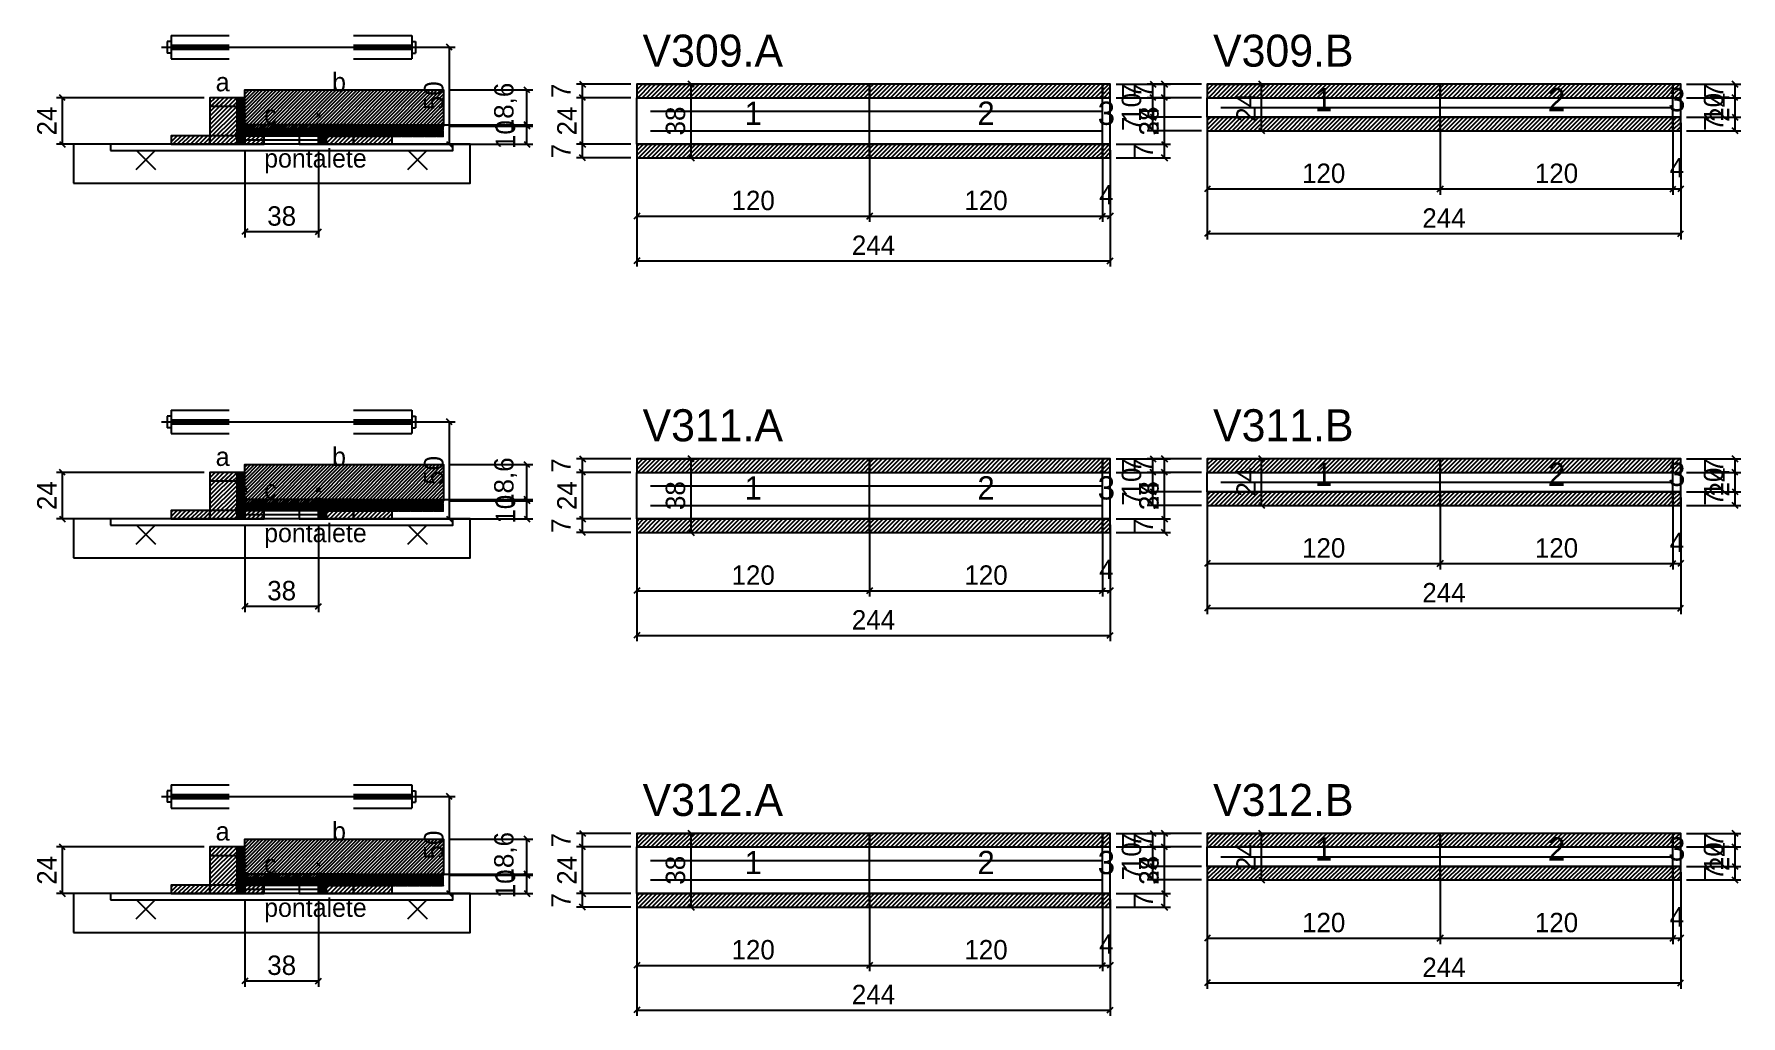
# Model space of a CAD drawing. Extents: x -10500 to 3070, y -6649 to 1250.
# Drawn here: x -69 to 811, y -6263 to -5757 of the extents above; entities that cross this region are included whole.
import ezdxf
from ezdxf.enums import TextEntityAlignment as Align

# ---------------------------------------------------------------- set-up
doc = ezdxf.new("R2010")
doc.units = 0
for name, color, linetype in [('5', 5, 'Continuous'), ('barrote', 126, 'Continuous'), ('CONCRETO', 251, 'Continuous'), ('COTA', 241, 'Continuous'), ('detalhes', 7, 'Continuous'), ('ESTRUTURACAO', 7, 'Continuous'), ('Hachura', 251, 'Continuous'), ('Madeira', 126, 'Continuous'), ('NOMENCLATURA', 7, 'Continuous'), ('Painéis', 200, 'Continuous'), ('presilha', 224, 'Continuous'), ('SARR_2.2x7', 40, 'Continuous'), ('SCO-___-LAJ', 224, 'Continuous'), ('TENSOR', 224, 'Continuous')]:
    doc.layers.add(name, color=color, linetype=linetype)
doc.dimstyles.new('PAINEL', dxfattribs={"dimtxt": 10, "dimasz": 3, "dimexe": 3, "dimexo": 3, "dimgap": 3, "dimtad": 1, "dimblk": 'OBLIQUE', "dimblk1": 'OBLIQUE', "dimcen": 2.5, "dimclrd": 4, "dimclre": 4, "dimclrt": 240, "dimazin": 3, "dimtfac": 1, "dimtmove": 0, "dimatfit": 3})

# ---------------------------------------------------------------- blocks, each defined once
blk = doc.blocks.new('PAR_ESQ')
for p, q in [((-1, -1), (1, 1)), ((-1, 1), (1, -1))]:
    blk.add_line(p, q)
blk = doc.blocks.new('PAR_FUNDO_ESQ')
for p, q in [((-1, -1), (1, 1)), ((-1, 1), (1, -1))]:
    blk.add_line(p, q)
blk = doc.blocks.new('PAR_FUNDO_DIR')
for p, q in [((-1, -1), (1, 1)), ((-1, 1), (1, -1))]:
    blk.add_line(p, q)
blk = doc.blocks.new('par_int_esq')
for p, q in [((-1, -1), (1, 1)), ((-1, 1), (1, -1))]:
    blk.add_line(p, q)
blk = doc.blocks.new('par_int_dir')
for p, q in [((-1, -1), (1, 1)), ((-1, 1), (1, -1))]:
    blk.add_line(p, q)
blk = doc.blocks.new('_OBLIQUE')
at = {"color": 0, "linetype": 'BYBLOCK'}
blk.add_line((-0.5, -0.5), (0.5, 0.5), dxfattribs=at)

msp = doc.modelspace()

# ---------------------------------------------------------------- hatches: boundary and pattern name
at = {"layer": 'COTA'}
h = msp.add_hatch(dxfattribs=at)
h.set_pattern_fill('ANSI31', scale=0.4)
h.paths.add_polyline_path([(40, -5806), (40, -5786), (142.43, -5786), (142.43, -5804.6), (78, -5804.6), (78, -5806)])
h = msp.add_hatch(dxfattribs=at)
h.set_pattern_fill('ANSI31', scale=0.5)
h.paths.add_polyline_path([(242, -5790), (362, -5790), (362, -5783), (242, -5783)])
h = msp.add_hatch(dxfattribs=at)
h.set_pattern_fill('ANSI31', scale=0.5)
h.paths.add_polyline_path([(362, -5790), (482, -5790), (482, -5783), (362, -5783)])
h = msp.add_hatch(dxfattribs=at)
h.set_pattern_fill('ANSI31', scale=0.5)
h.paths.add_polyline_path([(482, -5790), (486, -5790), (486, -5783), (482, -5783)])
h = msp.add_hatch(dxfattribs=at)
h.set_pattern_fill('ANSI31', scale=0.5)
h.paths.add_polyline_path([(536, -5790), (656, -5790), (656, -5783), (536, -5783)])
h = msp.add_hatch(dxfattribs=at)
h.set_pattern_fill('ANSI31', scale=0.5)
h.paths.add_polyline_path([(656, -5790), (776, -5790), (776, -5783), (656, -5783)])
h = msp.add_hatch(dxfattribs=at)
h.set_pattern_fill('ANSI31', scale=0.5)
h.paths.add_polyline_path([(776, -5790), (780, -5790), (780, -5783), (776, -5783)])
h = msp.add_hatch(dxfattribs=at)
h.set_pattern_fill('ANSI31', scale=0.5)
h.paths.add_polyline_path([(536, -5807), (656, -5807), (656, -5800), (536, -5800)])
h = msp.add_hatch(dxfattribs=at)
h.set_pattern_fill('ANSI31', scale=0.5)
h.paths.add_polyline_path([(656, -5807), (776, -5807), (776, -5800), (656, -5800)])
h = msp.add_hatch(dxfattribs=at)
h.set_pattern_fill('ANSI31', scale=0.5)
h.paths.add_polyline_path([(776, -5807), (780, -5807), (780, -5800), (776, -5800)])
h = msp.add_hatch(dxfattribs=at)
h.set_pattern_fill('ANSI31', scale=0.5)
h.paths.add_polyline_path([(242, -5821), (362, -5821), (362, -5814), (242, -5814)])
h = msp.add_hatch(dxfattribs=at)
h.set_pattern_fill('ANSI31', scale=0.5)
h.paths.add_polyline_path([(362, -5821), (482, -5821), (482, -5814), (362, -5814)])
h = msp.add_hatch(dxfattribs=at)
h.set_pattern_fill('ANSI31', scale=0.5)
h.paths.add_polyline_path([(482, -5821), (486, -5821), (486, -5814), (482, -5814)])
h = msp.add_hatch(dxfattribs=at)
h.set_pattern_fill('ANSI31', scale=0.4)
h.paths.add_polyline_path([(40, -5999), (40, -5979), (142.43, -5979), (142.43, -5997.6), (78, -5997.6), (78, -5999)])
h = msp.add_hatch(dxfattribs=at)
h.set_pattern_fill('ANSI31', scale=0.5)
h.paths.add_polyline_path([(242, -5983), (362, -5983), (362, -5976), (242, -5976)])
h = msp.add_hatch(dxfattribs=at)
h.set_pattern_fill('ANSI31', scale=0.5)
h.paths.add_polyline_path([(362, -5983), (482, -5983), (482, -5976), (362, -5976)])
h = msp.add_hatch(dxfattribs=at)
h.set_pattern_fill('ANSI31', scale=0.5)
h.paths.add_polyline_path([(482, -5983), (486, -5983), (486, -5976), (482, -5976)])
h = msp.add_hatch(dxfattribs=at)
h.set_pattern_fill('ANSI31', scale=0.5)
h.paths.add_polyline_path([(536, -5983), (656, -5983), (656, -5976), (536, -5976)])
h = msp.add_hatch(dxfattribs=at)
h.set_pattern_fill('ANSI31', scale=0.5)
h.paths.add_polyline_path([(656, -5983), (776, -5983), (776, -5976), (656, -5976)])
h = msp.add_hatch(dxfattribs=at)
h.set_pattern_fill('ANSI31', scale=0.5)
h.paths.add_polyline_path([(776, -5983), (780, -5983), (780, -5976), (776, -5976)])
h = msp.add_hatch(dxfattribs=at)
h.set_pattern_fill('ANSI31', scale=0.5)
h.paths.add_polyline_path([(536, -6000), (656, -6000), (656, -5993), (536, -5993)])
h = msp.add_hatch(dxfattribs=at)
h.set_pattern_fill('ANSI31', scale=0.5)
h.paths.add_polyline_path([(656, -6000), (776, -6000), (776, -5993), (656, -5993)])
h = msp.add_hatch(dxfattribs=at)
h.set_pattern_fill('ANSI31', scale=0.5)
h.paths.add_polyline_path([(776, -6000), (780, -6000), (780, -5993), (776, -5993)])
h = msp.add_hatch(dxfattribs=at)
h.set_pattern_fill('ANSI31', scale=0.5)
h.paths.add_polyline_path([(242, -6014), (362, -6014), (362, -6007), (242, -6007)])
h = msp.add_hatch(dxfattribs=at)
h.set_pattern_fill('ANSI31', scale=0.5)
h.paths.add_polyline_path([(362, -6014), (482, -6014), (482, -6007), (362, -6007)])
h = msp.add_hatch(dxfattribs=at)
h.set_pattern_fill('ANSI31', scale=0.5)
h.paths.add_polyline_path([(482, -6014), (486, -6014), (486, -6007), (482, -6007)])
h = msp.add_hatch(dxfattribs=at)
h.set_pattern_fill('ANSI31', scale=0.4)
h.paths.add_polyline_path([(40, -6192), (40, -6172), (142.43, -6172), (142.43, -6190.6), (78, -6190.6), (78, -6192)])
h = msp.add_hatch(dxfattribs=at)
h.set_pattern_fill('ANSI31', scale=0.5)
h.paths.add_polyline_path([(242, -6176), (362, -6176), (362, -6169), (242, -6169)])
h = msp.add_hatch(dxfattribs=at)
h.set_pattern_fill('ANSI31', scale=0.5)
h.paths.add_polyline_path([(362, -6176), (482, -6176), (482, -6169), (362, -6169)])
h = msp.add_hatch(dxfattribs=at)
h.set_pattern_fill('ANSI31', scale=0.5)
h.paths.add_polyline_path([(482, -6176), (486, -6176), (486, -6169), (482, -6169)])
h = msp.add_hatch(dxfattribs=at)
h.set_pattern_fill('ANSI31', scale=0.5)
h.paths.add_polyline_path([(536, -6176), (656, -6176), (656, -6169), (536, -6169)])
h = msp.add_hatch(dxfattribs=at)
h.set_pattern_fill('ANSI31', scale=0.5)
h.paths.add_polyline_path([(656, -6176), (776, -6176), (776, -6169), (656, -6169)])
h = msp.add_hatch(dxfattribs=at)
h.set_pattern_fill('ANSI31', scale=0.5)
h.paths.add_polyline_path([(776, -6176), (780, -6176), (780, -6169), (776, -6169)])
h = msp.add_hatch(dxfattribs=at)
h.set_pattern_fill('ANSI31', scale=0.5)
h.paths.add_polyline_path([(536, -6193), (656, -6193), (656, -6186), (536, -6186)])
h = msp.add_hatch(dxfattribs=at)
h.set_pattern_fill('ANSI31', scale=0.5)
h.paths.add_polyline_path([(656, -6193), (776, -6193), (776, -6186), (656, -6186)])
h = msp.add_hatch(dxfattribs=at)
h.set_pattern_fill('ANSI31', scale=0.5)
h.paths.add_polyline_path([(776, -6193), (780, -6193), (780, -6186), (776, -6186)])
h = msp.add_hatch(dxfattribs=at)
h.set_pattern_fill('ANSI31', scale=0.5)
h.paths.add_polyline_path([(242, -6207), (362, -6207), (362, -6200), (242, -6200)])
h = msp.add_hatch(dxfattribs=at)
h.set_pattern_fill('ANSI31', scale=0.5)
h.paths.add_polyline_path([(362, -6207), (482, -6207), (482, -6200), (362, -6200)])
h = msp.add_hatch(dxfattribs=at)
h.set_pattern_fill('ANSI31', scale=0.5)
h.paths.add_polyline_path([(482, -6207), (486, -6207), (486, -6200), (482, -6200)])
at = {"layer": 'Hachura'}
h = msp.add_hatch(dxfattribs=at)
h.set_pattern_fill('ANSI31', scale=0.5)
h.paths.add_polyline_path([(22, -5814), (36, -5814), (36, -5790), (22, -5790)])
h = msp.add_hatch(dxfattribs=at)
h.set_pattern_fill('ANSI31', scale=0.5)
h.paths.add_polyline_path([(22, -5794.4), (36, -5794.4), (36, -5790), (22, -5790)])
h = msp.add_hatch(dxfattribs=at)
h.set_pattern_fill('SOLID')
h.paths.add_polyline_path([(36, -5814), (40, -5814), (40, -5790), (36, -5790)])
h = msp.add_hatch(dxfattribs=at)
h.set_pattern_fill('SOLID')
h.paths.add_polyline_path([(78, -5814), (82, -5814), (82, -5804), (78, -5804)])
h = msp.add_hatch(dxfattribs=at)
h.set_pattern_fill('SOLID')
h.paths.add_polyline_path([(78, -5804), (142.43, -5804), (142.43, -5810), (78, -5810)])
h = msp.add_hatch(dxfattribs=at)
h.set_pattern_fill('ANSI31', scale=0.5)
h.paths.add_polyline_path([(82, -5814), (96, -5814), (96, -5804), (82, -5804)])
h = msp.add_hatch(dxfattribs=at)
h.set_pattern_fill('ANSI31', scale=0.5)
h.paths.add_polyline_path([(82, -5808.4), (96, -5808.4), (96, -5804), (82, -5804)])
h = msp.add_hatch(dxfattribs=at)
h.set_pattern_fill('ANSI31', scale=0.5)
h.paths.add_polyline_path([(2, -5814), (22, -5814), (22, -5809.6), (2, -5809.6)])
h = msp.add_hatch(dxfattribs=at)
h.set_pattern_fill('SOLID')
h.paths.add_polyline_path([(40, -5809.6), (78, -5809.6), (78, -5806), (40, -5806)])
h = msp.add_hatch(dxfattribs=at)
h.set_pattern_fill('ANSI31', scale=0.5)
h.paths.add_polyline_path([(40, -5814), (50, -5814), (50, -5809.6), (40, -5809.6)])
h = msp.add_hatch(dxfattribs=at)
h.set_pattern_fill('ANSI31', scale=0.5)
h.paths.add_polyline_path([(96, -5814), (116, -5814), (116, -5809.6), (96, -5809.6)])
h = msp.add_hatch(dxfattribs=at)
h.set_pattern_fill('ANSI31', scale=0.5)
h.paths.add_polyline_path([(22, -6007), (36, -6007), (36, -5983), (22, -5983)])
h = msp.add_hatch(dxfattribs=at)
h.set_pattern_fill('ANSI31', scale=0.5)
h.paths.add_polyline_path([(22, -5987.4), (36, -5987.4), (36, -5983), (22, -5983)])
h = msp.add_hatch(dxfattribs=at)
h.set_pattern_fill('SOLID')
h.paths.add_polyline_path([(36, -6007), (40, -6007), (40, -5983), (36, -5983)])
h = msp.add_hatch(dxfattribs=at)
h.set_pattern_fill('SOLID')
h.paths.add_polyline_path([(78, -6007), (82, -6007), (82, -5997), (78, -5997)])
h = msp.add_hatch(dxfattribs=at)
h.set_pattern_fill('SOLID')
h.paths.add_polyline_path([(78, -5997), (142.43, -5997), (142.43, -6003), (78, -6003)])
h = msp.add_hatch(dxfattribs=at)
h.set_pattern_fill('ANSI31', scale=0.5)
h.paths.add_polyline_path([(82, -6007), (96, -6007), (96, -5997), (82, -5997)])
h = msp.add_hatch(dxfattribs=at)
h.set_pattern_fill('ANSI31', scale=0.5)
h.paths.add_polyline_path([(82, -6001.4), (96, -6001.4), (96, -5997), (82, -5997)])
h = msp.add_hatch(dxfattribs=at)
h.set_pattern_fill('ANSI31', scale=0.5)
h.paths.add_polyline_path([(2, -6007), (22, -6007), (22, -6002.6), (2, -6002.6)])
h = msp.add_hatch(dxfattribs=at)
h.set_pattern_fill('SOLID')
h.paths.add_polyline_path([(40, -6002.6), (78, -6002.6), (78, -5999), (40, -5999)])
h = msp.add_hatch(dxfattribs=at)
h.set_pattern_fill('ANSI31', scale=0.5)
h.paths.add_polyline_path([(40, -6007), (50, -6007), (50, -6002.6), (40, -6002.6)])
h = msp.add_hatch(dxfattribs=at)
h.set_pattern_fill('ANSI31', scale=0.5)
h.paths.add_polyline_path([(96, -6007), (116, -6007), (116, -6002.6), (96, -6002.6)])
h = msp.add_hatch(dxfattribs=at)
h.set_pattern_fill('ANSI31', scale=0.5)
h.paths.add_polyline_path([(22, -6200), (36, -6200), (36, -6176), (22, -6176)])
h = msp.add_hatch(dxfattribs=at)
h.set_pattern_fill('ANSI31', scale=0.5)
h.paths.add_polyline_path([(22, -6180.4), (36, -6180.4), (36, -6176), (22, -6176)])
h = msp.add_hatch(dxfattribs=at)
h.set_pattern_fill('SOLID')
h.paths.add_polyline_path([(36, -6200), (40, -6200), (40, -6176), (36, -6176)])
h = msp.add_hatch(dxfattribs=at)
h.set_pattern_fill('SOLID')
h.paths.add_polyline_path([(40, -6195.6), (78, -6195.6), (78, -6192), (40, -6192)])
h = msp.add_hatch(dxfattribs=at)
h.set_pattern_fill('SOLID')
h.paths.add_polyline_path([(78, -6200), (82, -6200), (82, -6190), (78, -6190)])
h = msp.add_hatch(dxfattribs=at)
h.set_pattern_fill('SOLID')
h.paths.add_polyline_path([(78, -6190), (142.43, -6190), (142.43, -6196), (78, -6196)])
h = msp.add_hatch(dxfattribs=at)
h.set_pattern_fill('ANSI31', scale=0.5)
h.paths.add_polyline_path([(82, -6200), (96, -6200), (96, -6190), (82, -6190)])
h = msp.add_hatch(dxfattribs=at)
h.set_pattern_fill('ANSI31', scale=0.5)
h.paths.add_polyline_path([(82, -6194.4), (96, -6194.4), (96, -6190), (82, -6190)])
h = msp.add_hatch(dxfattribs=at)
h.set_pattern_fill('ANSI31', scale=0.5)
h.paths.add_polyline_path([(2, -6200), (22, -6200), (22, -6195.6), (2, -6195.6)])
h = msp.add_hatch(dxfattribs=at)
h.set_pattern_fill('ANSI31', scale=0.5)
h.paths.add_polyline_path([(40, -6200), (50, -6200), (50, -6195.6), (40, -6195.6)])
h = msp.add_hatch(dxfattribs=at)
h.set_pattern_fill('ANSI31', scale=0.5)
h.paths.add_polyline_path([(96, -6200), (116, -6200), (116, -6195.6), (96, -6195.6)])
at = {"layer": 'HACHURACONCRETO'}
h = msp.add_hatch(dxfattribs=at)
h.set_pattern_fill('ANSI31', scale=0.3)
h.paths.add_polyline_path([(40, -5809.6), (78, -5809.6), (78, -5804), (40, -5804)])
h = msp.add_hatch(dxfattribs=at)
h.set_pattern_fill('ANSI31', scale=0.3)
h.paths.add_polyline_path([(40, -6002.6), (78, -6002.6), (78, -5997), (40, -5997)])
h = msp.add_hatch(dxfattribs=at)
h.set_pattern_fill('ANSI31', scale=0.3)
h.paths.add_polyline_path([(40, -6195.6), (78, -6195.6), (78, -6190), (40, -6190)])

# ---------------------------------------------------------------- linework, layer by layer
for p, q in [((0, -5761), (0, -5767)), ((2, -5761), (0, -5761)), ((2, -5758), (32, -5758)), ((2, -5758), (2, -5770)), ((96, -5758), (126, -5758)), ((126, -5758), (126, -5770)), ((126, -5761), (128, -5761)), ((128, -5761), (128, -5767)), ((2, -5767), (0, -5767)), ((2, -5763), (32, -5763)), ((2, -5765), (32, -5765)), ((96, -5763), (126, -5763)), ((96, -5765), (126, -5765)), ((126, -5767), (128, -5767)), ((2, -5770), (32, -5770)), ((96, -5770), (126, -5770)), ((0, -5954), (0, -5960)), ((2, -5954), (0, -5954)), ((2, -5951), (32, -5951)), ((2, -5951), (2, -5963)), ((96, -5951), (126, -5951)), ((126, -5951), (126, -5963)), ((126, -5954), (128, -5954)), ((128, -5954), (128, -5960)), ((2, -5960), (0, -5960)), ((2, -5956), (32, -5956)), ((2, -5958), (32, -5958)), ((2, -5963), (32, -5963)), ((96, -5956), (126, -5956)), ((96, -5958), (126, -5958)), ((96, -5963), (126, -5963)), ((126, -5960), (128, -5960)), ((0, -6147), (0, -6153)), ((2, -6147), (0, -6147)), ((2, -6144), (32, -6144)), ((2, -6144), (2, -6156)), ((96, -6144), (126, -6144)), ((126, -6144), (126, -6156)), ((126, -6147), (128, -6147)), ((128, -6147), (128, -6153)), ((2, -6153), (0, -6153)), ((2, -6149), (32, -6149)), ((2, -6151), (32, -6151)), ((2, -6156), (32, -6156)), ((96, -6149), (126, -6149)), ((96, -6151), (126, -6151)), ((96, -6156), (126, -6156)), ((126, -6153), (128, -6153))]:
    msp.add_line(p, q)
at = {"layer": 'BARRA_ANCORAGEM'}
for p, q in [((40, -5806.3), (78, -5806.3)), ((40, -5808.3), (40, -5806.3)), ((40, -5808.3), (78, -5808.3)), ((40, -5809.7), (78, -5809.7)), ((40, -5811.7), (40, -5809.7)), ((40, -5811.7), (78, -5811.7)), ((78, -5808.3), (78, -5806.3)), ((78, -5811.7), (78, -5809.7)), ((40, -5999.3), (78, -5999.3)), ((40, -6001.3), (40, -5999.3)), ((40, -6001.3), (78, -6001.3)), ((40, -6002.7), (78, -6002.7)), ((40, -6004.7), (40, -6002.7)), ((40, -6004.7), (78, -6004.7)), ((78, -6001.3), (78, -5999.3)), ((78, -6004.7), (78, -6002.7)), ((40, -6192.3), (78, -6192.3)), ((40, -6194.3), (40, -6192.3)), ((40, -6194.3), (78, -6194.3)), ((40, -6195.7), (78, -6195.7)), ((40, -6197.7), (40, -6195.7)), ((40, -6197.7), (78, -6197.7)), ((78, -6194.3), (78, -6192.3)), ((78, -6197.7), (78, -6195.7))]:
    msp.add_line(p, q, dxfattribs=at)
at = {"layer": 'barrote'}
for points in [[(-48.215, -5834), (156.215, -5834), (156.215, -5814), (-48.215, -5814)], [(-48.215, -6027), (156.215, -6027), (156.215, -6007), (-48.215, -6007)], [(-48.215, -6220), (156.215, -6220), (156.215, -6200), (-48.215, -6200)]]:
    msp.add_lwpolyline(points, close=True, dxfattribs=at)
at = {"layer": 'CONCRETO'}
for points in [[(40, -5806), (40, -5786), (142.43, -5786), (142.43, -5804.6), (78, -5804.6), (78, -5806)], [(40, -5999), (40, -5979), (142.43, -5979), (142.43, -5997.6), (78, -5997.6), (78, -5999)], [(40, -6192), (40, -6172), (142.43, -6172), (142.43, -6190.6), (78, -6190.6), (78, -6192)]]:
    msp.add_lwpolyline(points, close=True, dxfattribs=at)
at = {"layer": 'HACHURACONCRETO'}
for points in [[(40, -5809.6), (78, -5809.6), (78, -5804), (40, -5804)], [(40, -6002.6), (78, -6002.6), (78, -5997), (40, -5997)], [(40, -6195.6), (78, -6195.6), (78, -6190), (40, -6190)]]:
    msp.add_lwpolyline(points, close=True, dxfattribs=at)
at = {"layer": 'Madeira'}
for points in [[(22, -5814), (36, -5814), (36, -5790), (22, -5790)], [(22, -5794.4), (36, -5794.4), (36, -5790), (22, -5790)], [(82, -5814), (96, -5814), (96, -5804), (82, -5804)], [(82, -5808.4), (96, -5808.4), (96, -5804), (82, -5804)], [(2, -5814), (22, -5814), (22, -5809.6), (2, -5809.6)], [(22, -5814), (36, -5814), (36, -5809.6), (22, -5809.6)], [(40, -5814), (50, -5814), (50, -5809.6), (40, -5809.6)], [(68, -5814), (78, -5814), (78, -5809.6), (68, -5809.6)], [(96, -5814), (116, -5814), (116, -5809.6), (96, -5809.6)], [(22, -6007), (36, -6007), (36, -5983), (22, -5983)], [(22, -5987.4), (36, -5987.4), (36, -5983), (22, -5983)], [(82, -6007), (96, -6007), (96, -5997), (82, -5997)], [(82, -6001.4), (96, -6001.4), (96, -5997), (82, -5997)], [(2, -6007), (22, -6007), (22, -6002.6), (2, -6002.6)], [(22, -6007), (36, -6007), (36, -6002.6), (22, -6002.6)], [(40, -6007), (50, -6007), (50, -6002.6), (40, -6002.6)], [(68, -6007), (78, -6007), (78, -6002.6), (68, -6002.6)], [(96, -6007), (116, -6007), (116, -6002.6), (96, -6002.6)], [(22, -6200), (36, -6200), (36, -6176), (22, -6176)], [(22, -6180.4), (36, -6180.4), (36, -6176), (22, -6176)], [(82, -6200), (96, -6200), (96, -6190), (82, -6190)], [(82, -6194.4), (96, -6194.4), (96, -6190), (82, -6190)], [(2, -6200), (22, -6200), (22, -6195.6), (2, -6195.6)], [(22, -6200), (36, -6200), (36, -6195.6), (22, -6195.6)], [(40, -6200), (50, -6200), (50, -6195.6), (40, -6195.6)], [(68, -6200), (78, -6200), (78, -6195.6), (68, -6195.6)], [(96, -6200), (116, -6200), (116, -6195.6), (96, -6195.6)]]:
    msp.add_lwpolyline(points, close=True, dxfattribs=at)
at = {"layer": 'Painéis'}
for p, q in [((242, -5790), (362, -5790)), ((242, -5814), (242, -5790)), ((362, -5814), (362, -5790)), ((362, -5814), (362, -5790)), ((362, -5790), (482, -5790)), ((362, -5814), (362, -5790)), ((482, -5814), (482, -5790)), ((482, -5814), (482, -5790)), ((482, -5790), (486, -5790)), ((482, -5814), (482, -5790)), ((486, -5814), (486, -5790)), ((536, -5790), (656, -5790)), ((536, -5800), (536, -5790)), ((656, -5800), (656, -5790)), ((656, -5800), (656, -5790)), ((656, -5790), (776, -5790)), ((656, -5800), (656, -5790)), ((776, -5800), (776, -5790)), ((776, -5800), (776, -5790)), ((776, -5790), (780, -5790)), ((776, -5800), (776, -5790)), ((780, -5800), (780, -5790)), ((536, -5800), (656, -5800)), ((656, -5800), (776, -5800)), ((776, -5800), (780, -5800)), ((242, -5814), (362, -5814)), ((362, -5814), (482, -5814)), ((482, -5814), (486, -5814)), ((242, -5983), (362, -5983)), ((242, -6007), (242, -5983)), ((362, -6007), (362, -5983)), ((362, -6007), (362, -5983)), ((362, -5983), (482, -5983)), ((362, -6007), (362, -5983)), ((482, -6007), (482, -5983)), ((482, -6007), (482, -5983)), ((482, -5983), (486, -5983)), ((482, -6007), (482, -5983)), ((486, -6007), (486, -5983)), ((536, -5983), (656, -5983)), ((536, -5993), (536, -5983)), ((656, -5993), (656, -5983)), ((656, -5993), (656, -5983)), ((656, -5983), (776, -5983)), ((656, -5993), (656, -5983)), ((776, -5993), (776, -5983)), ((776, -5993), (776, -5983)), ((776, -5983), (780, -5983)), ((776, -5993), (776, -5983)), ((780, -5993), (780, -5983)), ((536, -5993), (656, -5993)), ((656, -5993), (776, -5993)), ((776, -5993), (780, -5993)), ((242, -6007), (362, -6007)), ((362, -6007), (482, -6007)), ((482, -6007), (486, -6007)), ((242, -6176), (362, -6176)), ((242, -6200), (242, -6176)), ((362, -6200), (362, -6176)), ((362, -6200), (362, -6176)), ((362, -6176), (482, -6176)), ((362, -6200), (362, -6176)), ((482, -6200), (482, -6176)), ((482, -6200), (482, -6176)), ((482, -6176), (486, -6176)), ((482, -6200), (482, -6176)), ((486, -6200), (486, -6176)), ((536, -6176), (656, -6176)), ((536, -6186), (536, -6176)), ((656, -6186), (656, -6176)), ((656, -6186), (656, -6176)), ((656, -6176), (776, -6176)), ((656, -6186), (656, -6176)), ((776, -6186), (776, -6176)), ((776, -6186), (776, -6176)), ((776, -6176), (780, -6176)), ((776, -6186), (776, -6176)), ((780, -6186), (780, -6176)), ((536, -6186), (656, -6186)), ((656, -6186), (776, -6186)), ((776, -6186), (780, -6186)), ((242, -6200), (362, -6200)), ((362, -6200), (482, -6200)), ((482, -6200), (486, -6200))]:
    msp.add_line(p, q, dxfattribs=at)
for points in [[(36, -5814), (40, -5814), (40, -5790), (36, -5790)], [(78, -5814), (82, -5814), (82, -5804), (78, -5804)], [(78, -5804), (142.43, -5804), (142.43, -5804.6), (78, -5804.6)], [(40, -5809.6), (78, -5809.6), (78, -5806), (40, -5806)], [(36, -6007), (40, -6007), (40, -5983), (36, -5983)], [(78, -6007), (82, -6007), (82, -5997), (78, -5997)], [(78, -5997), (142.43, -5997), (142.43, -5997.6), (78, -5997.6)], [(40, -6002.6), (78, -6002.6), (78, -5999), (40, -5999)], [(36, -6200), (40, -6200), (40, -6176), (36, -6176)], [(40, -6195.6), (78, -6195.6), (78, -6192), (40, -6192)], [(78, -6200), (82, -6200), (82, -6190), (78, -6190)], [(78, -6190), (142.43, -6190), (142.43, -6190.6), (78, -6190.6)]]:
    msp.add_lwpolyline(points, close=True, dxfattribs=at)
at = {"layer": 'presilha'}
for p, q in [((-16, -5827), (-6, -5817)), ((-16, -5817), (-6, -5827)), ((124, -5827), (134, -5817)), ((124, -5817), (134, -5827)), ((-16, -6020), (-6, -6010)), ((-16, -6010), (-6, -6020)), ((124, -6020), (134, -6010)), ((124, -6010), (134, -6020)), ((-16, -6213), (-6, -6203)), ((-16, -6203), (-6, -6213)), ((124, -6213), (134, -6203)), ((124, -6203), (134, -6213))]:
    msp.add_line(p, q, dxfattribs=at)
at = {"layer": 'SARR_2.2x7'}
for points in [[(543, -5795), (656, -5795)], [(543, -5795), (656, -5795)], [(656, -5795), (776, -5795)], [(656, -5795), (776, -5795)], [(249, -5797), (362, -5797)], [(249, -5797), (362, -5797)], [(362, -5797), (482, -5797)], [(362, -5797), (482, -5797)], [(249, -5807), (362, -5807)], [(249, -5807), (362, -5807)], [(362, -5807), (482, -5807)], [(362, -5807), (482, -5807)], [(543, -5988), (656, -5988)], [(543, -5988), (656, -5988)], [(656, -5988), (776, -5988)], [(656, -5988), (776, -5988)], [(249, -5990), (362, -5990)], [(249, -5990), (362, -5990)], [(362, -5990), (482, -5990)], [(362, -5990), (482, -5990)], [(249, -6000), (362, -6000)], [(249, -6000), (362, -6000)], [(362, -6000), (482, -6000)], [(362, -6000), (482, -6000)], [(249, -6183), (362, -6183)], [(249, -6183), (362, -6183)], [(362, -6183), (482, -6183)], [(362, -6183), (482, -6183)], [(543, -6181), (656, -6181)], [(543, -6181), (656, -6181)], [(656, -6181), (776, -6181)], [(656, -6181), (776, -6181)], [(249, -6193), (362, -6193)], [(249, -6193), (362, -6193)], [(362, -6193), (482, -6193)], [(362, -6193), (482, -6193)]]:
    msp.add_lwpolyline(points, dxfattribs=at)
at = {"layer": 'SARRAFO_2_2X7'}
for p, q in [((36, -5799.2), (36, -5794.8)), ((36, -5794.8), (40, -5794.8)), ((40, -5799.2), (40, -5794.8)), ((36, -5799.2), (40, -5799.2)), ((36, -5809.2), (36, -5804.8)), ((36, -5804.8), (40, -5804.8)), ((40, -5809.2), (40, -5804.8)), ((36, -5809.2), (40, -5809.2)), ((78, -5811.2), (78, -5806.8)), ((78, -5806.8), (82, -5806.8)), ((78, -5811.2), (82, -5811.2)), ((82, -5811.2), (82, -5806.8)), ((36, -5992.2), (36, -5987.8)), ((36, -5987.8), (40, -5987.8)), ((40, -5992.2), (40, -5987.8)), ((36, -5992.2), (40, -5992.2)), ((36, -6002.2), (36, -5997.8)), ((36, -5997.8), (40, -5997.8)), ((40, -6002.2), (40, -5997.8)), ((36, -6002.2), (40, -6002.2)), ((78, -6004.2), (78, -5999.8)), ((78, -5999.8), (82, -5999.8)), ((78, -6004.2), (82, -6004.2)), ((82, -6004.2), (82, -5999.8)), ((36, -6185.2), (36, -6180.8)), ((36, -6180.8), (40, -6180.8)), ((40, -6185.2), (40, -6180.8)), ((36, -6185.2), (40, -6185.2)), ((36, -6195.2), (36, -6190.8)), ((36, -6190.8), (40, -6190.8)), ((40, -6195.2), (40, -6190.8)), ((36, -6195.2), (40, -6195.2)), ((78, -6197.2), (78, -6192.8)), ((78, -6192.8), (82, -6192.8)), ((78, -6197.2), (82, -6197.2)), ((82, -6197.2), (82, -6192.8))]:
    msp.add_line(p, q, dxfattribs=at)
at = {"layer": 'SCO-___-LAJ'}
for points in [[(242, -5790), (362, -5790), (362, -5783), (242, -5783)], [(362, -5790), (482, -5790), (482, -5783), (362, -5783)], [(482, -5790), (486, -5790), (486, -5783), (482, -5783)], [(536, -5790), (656, -5790), (656, -5783), (536, -5783)], [(656, -5790), (776, -5790), (776, -5783), (656, -5783)], [(776, -5790), (780, -5790), (780, -5783), (776, -5783)], [(536, -5807), (656, -5807), (656, -5800), (536, -5800)], [(656, -5807), (776, -5807), (776, -5800), (656, -5800)], [(776, -5807), (780, -5807), (780, -5800), (776, -5800)], [(-29.215, -5817.2), (147.215, -5817.2), (147.215, -5814), (-29.215, -5814)], [(242, -5821), (362, -5821), (362, -5814), (242, -5814)], [(362, -5821), (482, -5821), (482, -5814), (362, -5814)], [(482, -5821), (486, -5821), (486, -5814), (482, -5814)], [(242, -5983), (362, -5983), (362, -5976), (242, -5976)], [(362, -5983), (482, -5983), (482, -5976), (362, -5976)], [(482, -5983), (486, -5983), (486, -5976), (482, -5976)], [(536, -5983), (656, -5983), (656, -5976), (536, -5976)], [(656, -5983), (776, -5983), (776, -5976), (656, -5976)], [(776, -5983), (780, -5983), (780, -5976), (776, -5976)], [(536, -6000), (656, -6000), (656, -5993), (536, -5993)], [(656, -6000), (776, -6000), (776, -5993), (656, -5993)], [(776, -6000), (780, -6000), (780, -5993), (776, -5993)], [(-29.215, -6010.2), (147.215, -6010.2), (147.215, -6007), (-29.215, -6007)], [(242, -6014), (362, -6014), (362, -6007), (242, -6007)], [(362, -6014), (482, -6014), (482, -6007), (362, -6007)], [(482, -6014), (486, -6014), (486, -6007), (482, -6007)], [(242, -6176), (362, -6176), (362, -6169), (242, -6169)], [(362, -6176), (482, -6176), (482, -6169), (362, -6169)], [(482, -6176), (486, -6176), (486, -6169), (482, -6169)], [(536, -6176), (656, -6176), (656, -6169), (536, -6169)], [(656, -6176), (776, -6176), (776, -6169), (656, -6169)], [(776, -6176), (780, -6176), (780, -6169), (776, -6169)], [(536, -6193), (656, -6193), (656, -6186), (536, -6186)], [(656, -6193), (776, -6193), (776, -6186), (656, -6186)], [(776, -6193), (780, -6193), (780, -6186), (776, -6186)], [(-29.215, -6203.2), (147.215, -6203.2), (147.215, -6200), (-29.215, -6200)], [(242, -6207), (362, -6207), (362, -6200), (242, -6200)], [(362, -6207), (482, -6207), (482, -6200), (362, -6200)], [(482, -6207), (486, -6207), (486, -6200), (482, -6200)]]:
    msp.add_lwpolyline(points, close=True, dxfattribs=at)
at = {"layer": 'TENSOR'}
for p, q in [((-3, -5764), (140.43, -5764)), ((-3, -5957), (140.43, -5957)), ((-3, -6150), (140.43, -6150))]:
    msp.add_line(p, q, dxfattribs=at)

# ---------------------------------------------------------------- block references
at = {"layer": 'Painéis'}
for name, p in [('par_int_esq', (40, -5799)), ('PAR_FUNDO_ESQ', (40, -5804)), ('par_int_dir', (78, -5799)), ('PAR_FUNDO_DIR', (78, -5804)), ('PAR_ESQ', (36, -5809)), ('par_int_esq', (40, -5992)), ('PAR_FUNDO_ESQ', (40, -5997)), ('par_int_dir', (78, -5992)), ('PAR_FUNDO_DIR', (78, -5997)), ('PAR_ESQ', (36, -6002)), ('par_int_esq', (40, -6185)), ('PAR_FUNDO_ESQ', (40, -6190)), ('par_int_dir', (78, -6185)), ('PAR_FUNDO_DIR', (78, -6190)), ('PAR_ESQ', (36, -6195))]:
    msp.add_blockref(name, p, dxfattribs=at)

# ---------------------------------------------------------------- texts
at = {"layer": '5'}
for s, p in [('1', (596, -5791)), ('2', (716, -5791)), ('3', (778, -5791)), ('1', (302, -5798)), ('2', (422, -5798)), ('3', (484, -5798)), ('1', (596, -5984)), ('2', (716, -5984)), ('3', (778, -5984)), ('1', (302, -5991)), ('2', (422, -5991)), ('3', (484, -5991)), ('1', (596, -6177)), ('2', (716, -6177)), ('3', (778, -6177)), ('1', (302, -6184)), ('2', (422, -6184)), ('3', (484, -6184))]:
    msp.add_text(s, height=12, dxfattribs=at).set_placement(p, align=Align.MIDDLE_CENTER)
at = {"layer": 'detalhes'}
for s, p in [('b', (85, -5786.7)), ('a', (25, -5786.7)), ('c', (50, -5803.5)), ('a', (25, -5979.7)), ('b', (85, -5979.7)), ('c', (50, -5996.5)), ('a', (25, -6172.7)), ('b', (85, -6172.7)), ('c', (50, -6189.5))]:
    msp.add_text(s, height=9.6, dxfattribs=at).set_placement(p)
at = {"layer": 'ESTRUTURACAO'}
for p in [(50, -5826), (50, -6019), (50, -6212)]:
    msp.add_text('pontalete', height=9.6, dxfattribs=at).set_placement(p)
at = {"layer": 'NOMENCLATURA'}
for s, p in [('V309.A', (245, -5774)), ('V309.B', (539, -5774)), ('V311.A', (245, -5967)), ('V311.B', (539, -5967)), ('V312.A', (245, -6160)), ('V312.B', (539, -6160))]:
    msp.add_text(s, height=16.5, dxfattribs=at).set_placement(p)

# ---------------------------------------------------------------- dimensions: what is measured, and where the dimension line sits
at = {"layer": 'COTA'}
for base, p1, p2 in [((145.43, -5814), (96, -5814), (96, -5764)), ((185.43, -5804.6), (142.43, -5804.6), (142.43, -5786)), ((214, -5790), (242, -5790), (242, -5783)), ((270, -5821), (242, -5821), (242, -5783)), ((514, -5821), (486, -5821), (486, -5783)), ((514, -5790), (486, -5790), (486, -5783)), ((508, -5790), (536, -5790), (536, -5783)), ((508, -5800), (536, -5800), (536, -5790)), ((564, -5807), (536, -5807), (536, -5783)), ((808, -5807), (780, -5807), (780, -5783)), ((808, -5790), (780, -5790), (780, -5783)), ((808, -5800), (780, -5800), (780, -5790)), ((-54, -5814), (2, -5814), (22, -5790)), ((214, -5814), (242, -5814), (242, -5790)), ((514, -5814), (486, -5814), (486, -5790)), ((185.43, -5814), (96, -5814), (96, -5804)), ((508, -5807), (536, -5807), (536, -5800)), ((808, -5807), (780, -5807), (780, -5800)), ((214, -5821), (242, -5821), (242, -5814)), ((514, -5821), (486, -5821), (486, -5814)), ((145.43, -6007), (96, -6007), (96, -5957)), ((185.43, -5997.6), (142.43, -5997.6), (142.43, -5979)), ((214, -5983), (242, -5983), (242, -5976)), ((270, -6014), (242, -6014), (242, -5976)), ((514, -6014), (486, -6014), (486, -5976)), ((514, -5983), (486, -5983), (486, -5976)), ((508, -5983), (536, -5983), (536, -5976)), ((508, -5993), (536, -5993), (536, -5983)), ((564, -6000), (536, -6000), (536, -5976)), ((808, -6000), (780, -6000), (780, -5976)), ((808, -5983), (780, -5983), (780, -5976)), ((808, -5993), (780, -5993), (780, -5983)), ((-54, -6007), (2, -6007), (22, -5983)), ((214, -6007), (242, -6007), (242, -5983)), ((514, -6007), (486, -6007), (486, -5983)), ((185.43, -6007), (96, -6007), (96, -5997)), ((508, -6000), (536, -6000), (536, -5993)), ((808, -6000), (780, -6000), (780, -5993)), ((214, -6014), (242, -6014), (242, -6007)), ((514, -6014), (486, -6014), (486, -6007)), ((145.43, -6200), (96, -6200), (96, -6150)), ((-54, -6200), (2, -6200), (22, -6176)), ((185.43, -6190.6), (142.43, -6190.6), (142.43, -6172)), ((214, -6176), (242, -6176), (242, -6169)), ((214, -6200), (242, -6200), (242, -6176)), ((270, -6207), (242, -6207), (242, -6169)), ((514, -6207), (486, -6207), (486, -6169)), ((514, -6176), (486, -6176), (486, -6169)), ((514, -6200), (486, -6200), (486, -6176)), ((508, -6176), (536, -6176), (536, -6169)), ((508, -6186), (536, -6186), (536, -6176)), ((564, -6193), (536, -6193), (536, -6169)), ((808, -6193), (780, -6193), (780, -6169)), ((808, -6176), (780, -6176), (780, -6169)), ((808, -6186), (780, -6186), (780, -6176)), ((185.43, -6200), (96, -6200), (96, -6190)), ((508, -6193), (536, -6193), (536, -6186)), ((808, -6193), (780, -6193), (780, -6186)), ((214, -6207), (242, -6207), (242, -6200)), ((514, -6207), (486, -6207), (486, -6200))]:
    msp.add_linear_dim(base=base, p1=p1, p2=p2, angle=90, dimstyle='PAINEL', dxfattribs=at).render()
for base, p1, p2 in [((536, -5837), (536, -5800), (656, -5800)), ((536, -5860), (536, -5800), (780, -5800)), ((656, -5837), (656, -5800), (776, -5800)), ((776, -5837), (776, -5800), (780, -5800)), ((40, -5859), (40, -5814), (78, -5814)), ((242, -5851), (242, -5814), (362, -5814)), ((242, -5874), (242, -5814), (486, -5814)), ((362, -5851), (362, -5814), (482, -5814)), ((482, -5851), (482, -5814), (486, -5814)), ((536, -6030), (536, -5993), (656, -5993)), ((536, -6053), (536, -5993), (780, -5993)), ((656, -6030), (656, -5993), (776, -5993)), ((776, -6030), (776, -5993), (780, -5993)), ((40, -6052), (40, -6007), (78, -6007)), ((242, -6044), (242, -6007), (362, -6007)), ((242, -6067), (242, -6007), (486, -6007)), ((362, -6044), (362, -6007), (482, -6007)), ((482, -6044), (482, -6007), (486, -6007)), ((536, -6223), (536, -6186), (656, -6186)), ((536, -6246), (536, -6186), (780, -6186)), ((656, -6223), (656, -6186), (776, -6186)), ((776, -6223), (776, -6186), (780, -6186)), ((40, -6245), (40, -6200), (78, -6200)), ((242, -6237), (242, -6200), (362, -6200)), ((242, -6260), (242, -6200), (486, -6200)), ((362, -6237), (362, -6200), (482, -6200)), ((482, -6237), (482, -6200), (486, -6200))]:
    msp.add_linear_dim(base=base, p1=p1, p2=p2, dimstyle='PAINEL', dxfattribs=at).render()

doc.saveas('drawing.dxf')
